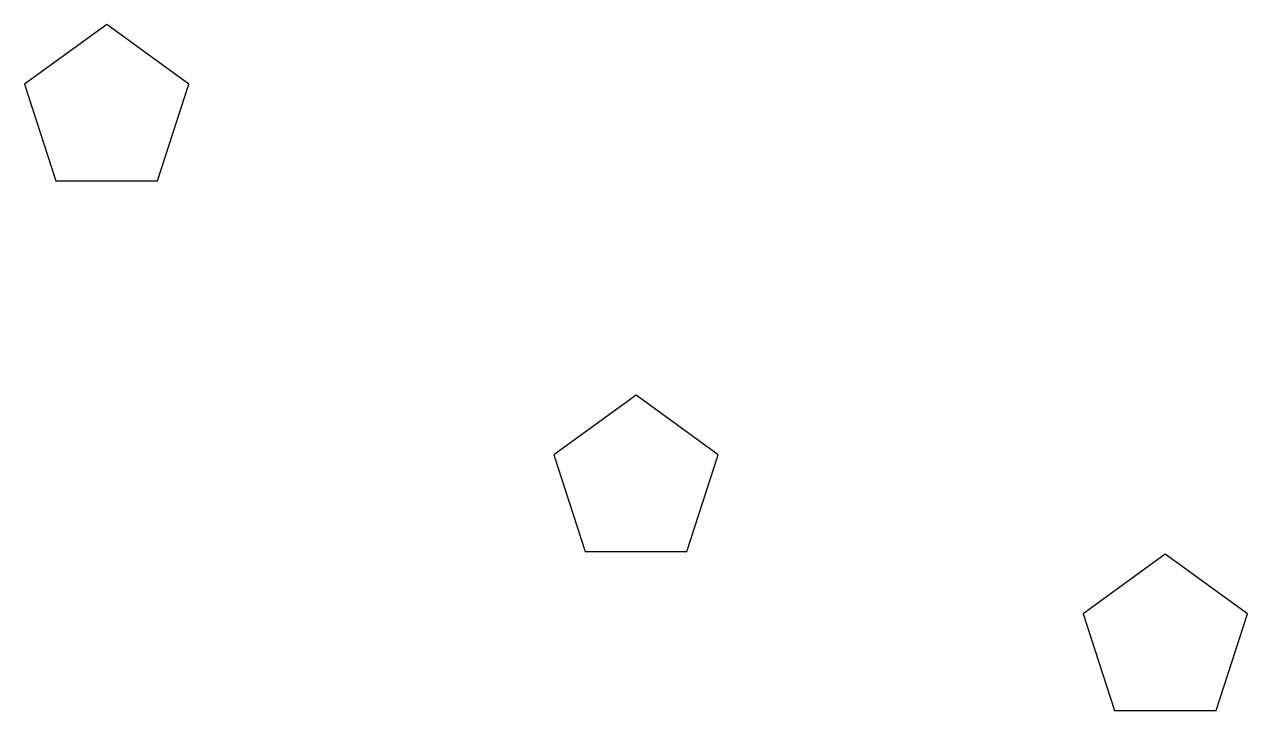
# Model space of a CAD drawing. Units: millimetres at full size, sheet at 1:100. Extents: x -9792 to 4355, y -6551 to 1380.
import ezdxf

# ---------------------------------------------------------------- set-up
doc = ezdxf.new("R2010")
doc.units = ezdxf.units.MM
doc.header["$LTSCALE"] = 100
doc.layers.add('0-0', color=7, linetype='Continuous')

msp = doc.modelspace()

# ---------------------------------------------------------------- linework, layer by layer
at = {"layer": '0-0'}
for points in [[(-9428.6, -428.6), (-8253, -428.6), (-7889.7, 689.5), (-8840.8, 1380.4), (-9791.8, 689.5)], [(-3306.1, -4714.3), (-2130.6, -4714.3), (-1767.3, -3596.3), (-2718.3, -2905.3), (-3669.4, -3596.3)], [(2816.3, -6551), (3991.9, -6551), (4355.2, -5433), (3404.1, -4742), (2453.1, -5433)]]:
    msp.add_lwpolyline(points, close=True, dxfattribs=at)

doc.saveas('drawing.dxf')
